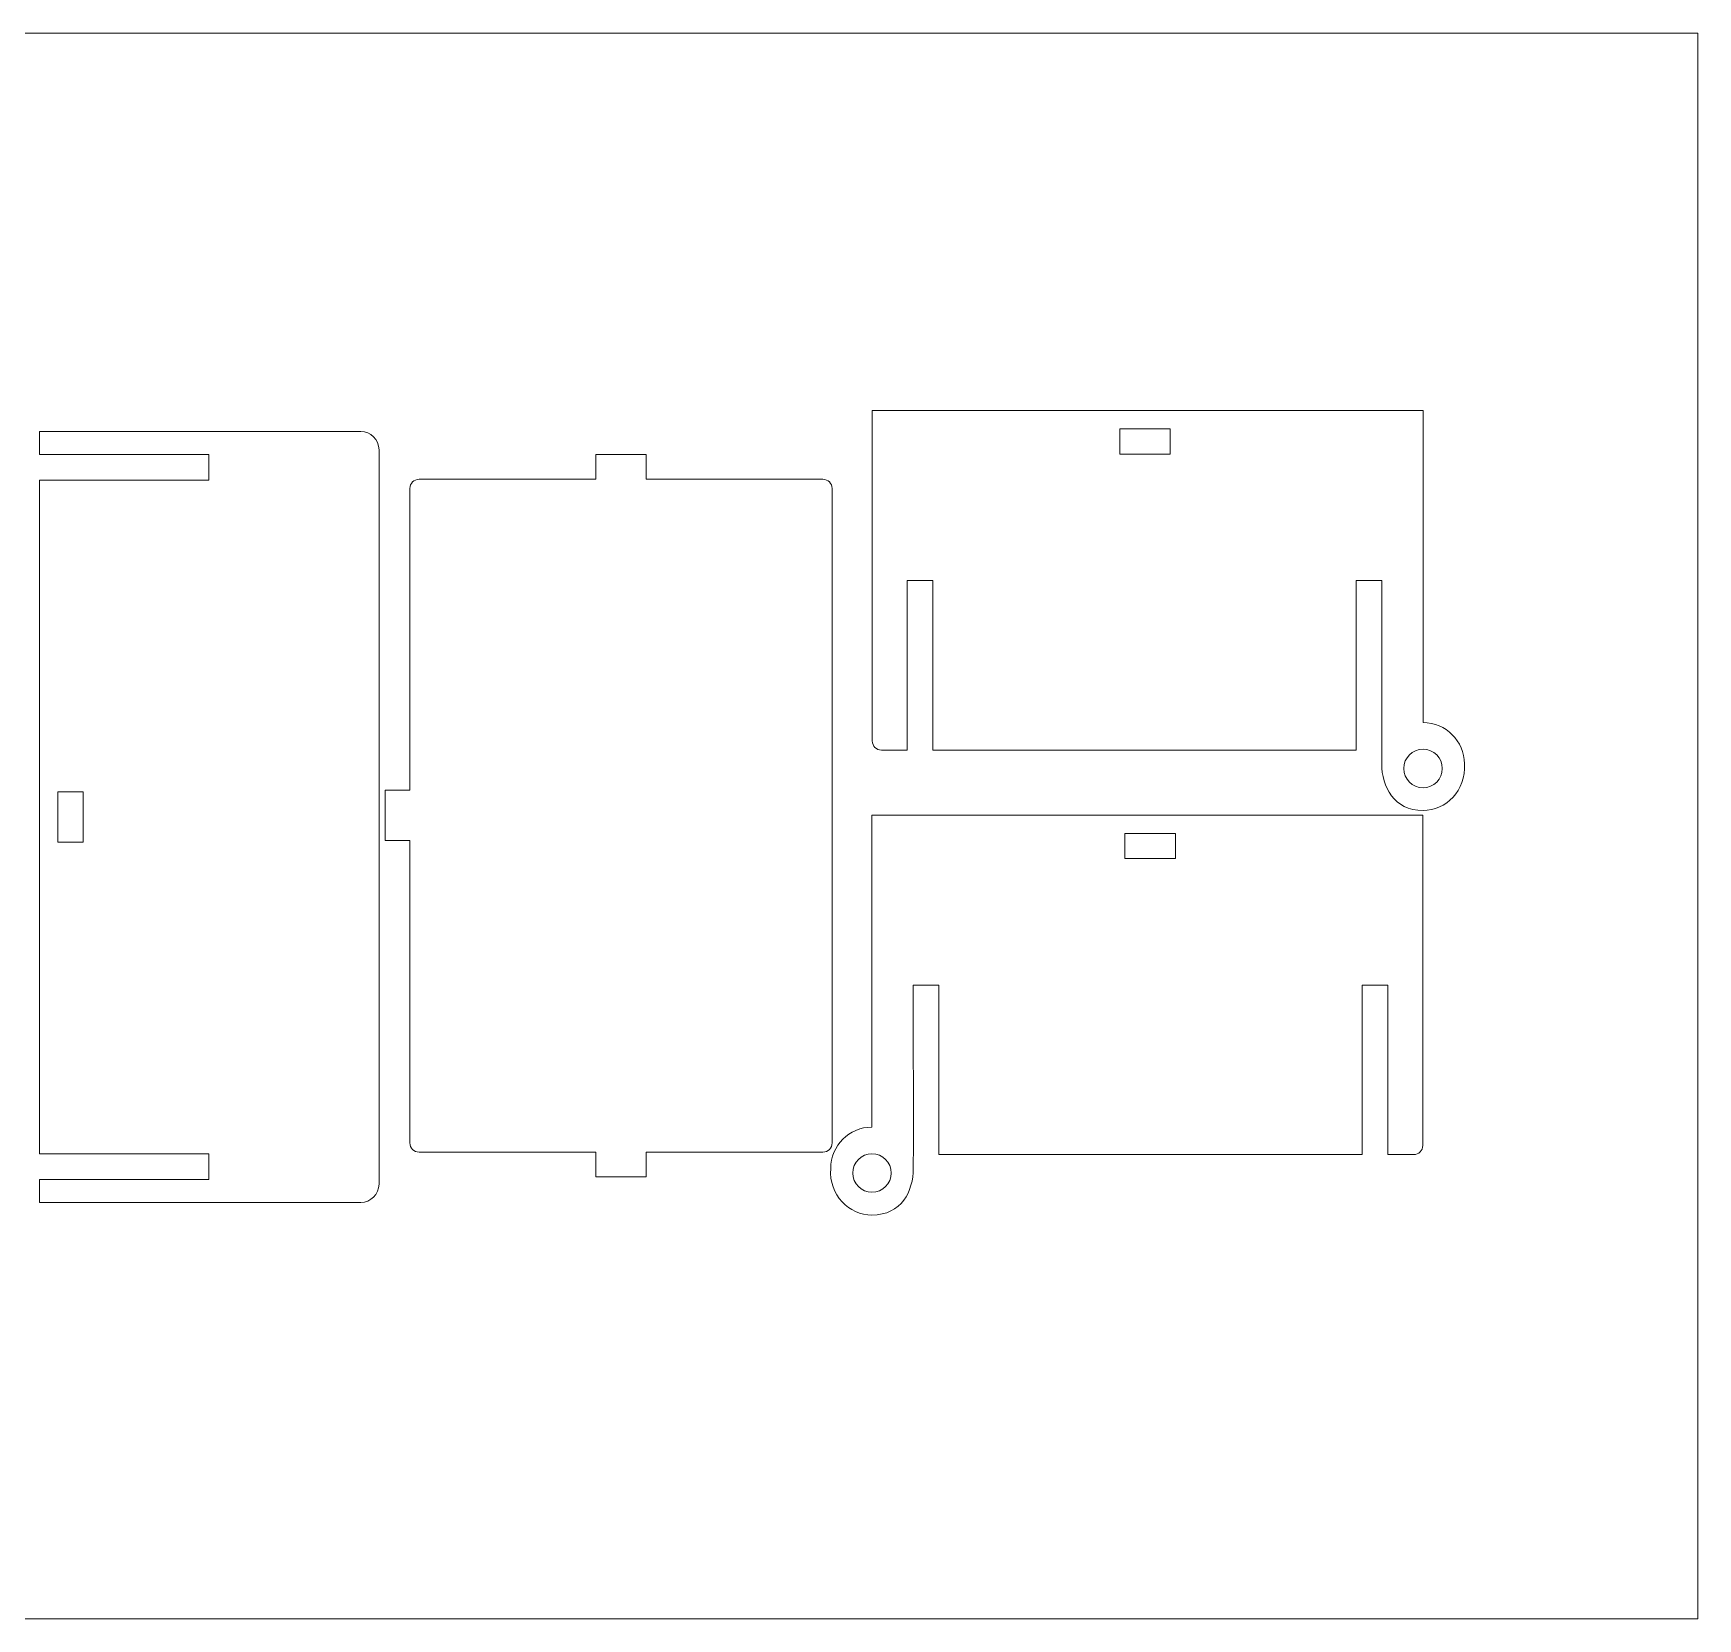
# Model space of a CAD drawing. Header units: inches. Extents: x -67.6 to -51.6, y 12.6 to 19.4.
# Drawn here: x -58.78 to -51.64, y 12.57 to 19.37 of the extents above; entities that cross this region are included whole.
import ezdxf

# ---------------------------------------------------------------- set-up
doc = ezdxf.new("R2010")
doc.units = ezdxf.units.IN
doc.header["$MEASUREMENT"] = 0
doc.layers.add('Layer 1', color=7, linetype='Continuous')

msp = doc.modelspace()

# ---------------------------------------------------------------- linework, layer by layer
at = {"layer": 'Layer 1', "color": 250, "lineweight": 9}
msp.add_lwpolyline([(-67.6399, 12.5729), (-51.6399, 12.5729), (-51.6399, 19.3729), (-67.6399, 19.3729), (-67.6399, 12.5729)], close=True, dxfattribs=at)
for points, knots in [([(-52.8178, 16.4165), (-52.72, 16.4165), (-52.6407, 16.3372), (-52.6407, 16.2394), (-52.6407, 16.2394), (-52.6322, 16.1246), (-52.72, 16.0394), (-52.8178, 16.0394), (-52.8178, 16.0394), (-52.9443, 16.0394), (-52.995, 16.1415), (-52.995, 16.2394), (-52.995, 16.2394), (-52.995, 16.2618), (-52.995, 16.2717), (-52.9952, 16.2991), (-52.9952, 16.2991), (-52.9952, 16.2991), (-52.9949, 17.0254), (-52.9949, 17.0254), (-52.9949, 17.0254), (-52.9949, 17.0254), (-53.1052, 17.0254), (-53.1052, 17.0254), (-53.1052, 17.0254), (-53.1052, 17.0254), (-53.1052, 16.2984), (-53.1052, 16.2984), (-53.1052, 16.2984), (-53.1052, 16.2984), (-54.9202, 16.2984), (-54.9202, 16.2984), (-54.9202, 16.2984), (-54.9202, 16.2984), (-54.9202, 17.0253), (-54.9202, 17.0253), (-54.9202, 17.0253), (-54.9202, 17.0253), (-55.0304, 17.0253), (-55.0304, 17.0253), (-55.0304, 17.0253), (-55.0304, 17.0253), (-55.0304, 16.2984), (-55.0304, 16.2984), (-55.0304, 16.2984), (-55.0304, 16.2984), (-55.1407, 16.2984), (-55.1407, 16.2984), (-55.1407, 16.2984), (-55.1623, 16.2984), (-55.18, 16.3161), (-55.18, 16.3378), (-55.18, 16.3378), (-55.18, 16.3378), (-55.18, 17.7551), (-55.18, 17.7551), (-55.18, 17.7551), (-55.18, 17.7551), (-52.8178, 17.7551), (-52.8178, 17.7551), (-52.8178, 17.7551), (-52.8178, 17.7551), (-52.8178, 16.4165), (-52.8178, 16.4165)], [0, 0, 0, 0, 0.058824, 0.058824, 0.058824, 0.058824, 0.117647, 0.117647, 0.117647, 0.117647, 0.176471, 0.176471, 0.176471, 0.176471, 0.235294, 0.235294, 0.235294, 0.235294, 0.294118, 0.294118, 0.294118, 0.294118, 0.352941, 0.352941, 0.352941, 0.352941, 0.411765, 0.411765, 0.411765, 0.411765, 0.470588, 0.470588, 0.470588, 0.470588, 0.529412, 0.529412, 0.529412, 0.529412, 0.588235, 0.588235, 0.588235, 0.588235, 0.647059, 0.647059, 0.647059, 0.647059, 0.705882, 0.705882, 0.705882, 0.705882, 0.764706, 0.764706, 0.764706, 0.764706, 0.823529, 0.823529, 0.823529, 0.823529, 0.882353, 0.882353, 0.882353, 0.882353, 1, 1, 1, 1]), ([(-58.7522, 17.4568), (-58.7522, 17.4568), (-58.0256, 17.4568), (-58.0256, 17.4568), (-58.0256, 17.4568), (-58.0256, 17.4568), (-58.0256, 17.567), (-58.0256, 17.567), (-58.0256, 17.567), (-58.0256, 17.567), (-58.7522, 17.567), (-58.7522, 17.567), (-58.7522, 17.567), (-58.7522, 17.567), (-58.7522, 17.6654), (-58.7522, 17.6654), (-58.7522, 17.6654), (-58.7522, 17.6654), (-57.3742, 17.6654), (-57.3742, 17.6654), (-57.3742, 17.6654), (-57.3309, 17.6654), (-57.2955, 17.63), (-57.2955, 17.5867), (-57.2955, 17.5867), (-57.2955, 17.5867), (-57.2955, 14.4371), (-57.2955, 14.4371), (-57.2955, 14.4371), (-57.2955, 14.3938), (-57.3309, 14.3583), (-57.3742, 14.3583), (-57.3742, 14.3583), (-57.3742, 14.3583), (-58.7522, 14.3583), (-58.7522, 14.3583), (-58.7522, 14.3583), (-58.7522, 14.3583), (-58.7522, 14.4568), (-58.7522, 14.4568), (-58.7522, 14.4568), (-58.7522, 14.4568), (-58.0259, 14.4568), (-58.0259, 14.4568), (-58.0259, 14.4568), (-58.0259, 14.4568), (-58.0259, 14.567), (-58.0259, 14.567), (-58.0259, 14.567), (-58.0259, 14.567), (-58.7522, 14.567), (-58.7522, 14.567), (-58.7522, 14.567), (-58.7522, 14.567), (-58.7522, 17.4568), (-58.7522, 17.4568)], [0, 0, 0, 0, 0.066667, 0.066667, 0.066667, 0.066667, 0.133333, 0.133333, 0.133333, 0.133333, 0.2, 0.2, 0.2, 0.2, 0.266667, 0.266667, 0.266667, 0.266667, 0.333333, 0.333333, 0.333333, 0.333333, 0.4, 0.4, 0.4, 0.4, 0.466667, 0.466667, 0.466667, 0.466667, 0.533333, 0.533333, 0.533333, 0.533333, 0.6, 0.6, 0.6, 0.6, 0.666667, 0.666667, 0.666667, 0.666667, 0.733333, 0.733333, 0.733333, 0.733333, 0.8, 0.8, 0.8, 0.8, 0.866667, 0.866667, 0.866667, 0.866667, 1, 1, 1, 1]), ([(-54.119, 17.5681), (-54.119, 17.5681), (-54.119, 17.6764), (-54.119, 17.6764), (-54.119, 17.6764), (-54.119, 17.6764), (-53.9025, 17.6764), (-53.9025, 17.6764), (-53.9025, 17.6764), (-53.9025, 17.6764), (-53.9025, 17.5681), (-53.9025, 17.5681), (-53.9025, 17.5681), (-53.9025, 17.5681), (-54.119, 17.5681), (-54.119, 17.5681)], [0, 0, 0, 0, 0.2, 0.2, 0.2, 0.2, 0.4, 0.4, 0.4, 0.4, 0.6, 0.6, 0.6, 0.6, 1, 1, 1, 1]), ([(-55.3917, 17.46), (-55.3701, 17.46), (-55.3524, 17.4422), (-55.3524, 17.4206), (-55.3524, 17.4206), (-55.3524, 17.4206), (-55.3524, 14.6135), (-55.3524, 14.6135), (-55.3524, 14.6135), (-55.3524, 14.5919), (-55.3701, 14.5742), (-55.3917, 14.5742), (-55.3917, 14.5742), (-55.3917, 14.5742), (-56.1496, 14.5742), (-56.1496, 14.5742), (-56.1496, 14.5742), (-56.1496, 14.5742), (-56.1496, 14.4679), (-56.1496, 14.4679), (-56.1496, 14.4679), (-56.1496, 14.4679), (-56.3662, 14.4679), (-56.3662, 14.4679), (-56.3662, 14.4679), (-56.3662, 14.4679), (-56.3662, 14.5742), (-56.3662, 14.5742), (-56.3662, 14.5742), (-56.3662, 14.5742), (-57.124, 14.5742), (-57.124, 14.5742), (-57.124, 14.5742), (-57.1457, 14.5742), (-57.1634, 14.5919), (-57.1634, 14.6135), (-57.1634, 14.6135), (-57.1634, 14.6135), (-57.1632, 15.9114), (-57.1634, 15.9108), (-57.1634, 15.9108), (-57.1634, 15.9108), (-57.2697, 15.9108), (-57.2697, 15.9108), (-57.2697, 15.9108), (-57.2697, 15.9108), (-57.2697, 16.1273), (-57.2697, 16.1273), (-57.2697, 16.1273), (-57.2697, 16.1273), (-57.1634, 16.1273), (-57.1634, 16.1273), (-57.1634, 16.1273), (-57.163, 16.127), (-57.1634, 17.4206), (-57.1634, 17.4206), (-57.1634, 17.4206), (-57.1634, 17.4423), (-57.1457, 17.46), (-57.124, 17.46), (-57.124, 17.46), (-57.124, 17.46), (-56.3662, 17.46), (-56.3662, 17.46), (-56.3662, 17.46), (-56.3662, 17.46), (-56.3662, 17.5663), (-56.3662, 17.5663), (-56.3662, 17.5663), (-56.3662, 17.5663), (-56.1496, 17.5663), (-56.1496, 17.5663), (-56.1496, 17.5663), (-56.1496, 17.5663), (-56.1496, 17.46), (-56.1496, 17.46), (-56.1496, 17.46), (-56.1496, 17.46), (-55.3917, 17.46), (-55.3917, 17.46)], [0, 0, 0, 0, 0.047619, 0.047619, 0.047619, 0.047619, 0.095238, 0.095238, 0.095238, 0.095238, 0.142857, 0.142857, 0.142857, 0.142857, 0.190476, 0.190476, 0.190476, 0.190476, 0.238095, 0.238095, 0.238095, 0.238095, 0.285714, 0.285714, 0.285714, 0.285714, 0.333333, 0.333333, 0.333333, 0.333333, 0.380952, 0.380952, 0.380952, 0.380952, 0.428571, 0.428571, 0.428571, 0.428571, 0.47619, 0.47619, 0.47619, 0.47619, 0.52381, 0.52381, 0.52381, 0.52381, 0.571429, 0.571429, 0.571429, 0.571429, 0.619048, 0.619048, 0.619048, 0.619048, 0.666667, 0.666667, 0.666667, 0.666667, 0.714286, 0.714286, 0.714286, 0.714286, 0.761905, 0.761905, 0.761905, 0.761905, 0.809524, 0.809524, 0.809524, 0.809524, 0.857143, 0.857143, 0.857143, 0.857143, 0.904762, 0.904762, 0.904762, 0.904762, 1, 1, 1, 1]), ([(-52.8178, 16.3024), (-52.7722, 16.3024), (-52.7352, 16.2653), (-52.7352, 16.2197), (-52.7352, 16.2197), (-52.7352, 16.174), (-52.7722, 16.137), (-52.8178, 16.137), (-52.8178, 16.137), (-52.8635, 16.137), (-52.9005, 16.174), (-52.9005, 16.2197), (-52.9005, 16.2197), (-52.9005, 16.2653), (-52.8635, 16.3024), (-52.8178, 16.3024)], [0, 0, 0, 0, 0.2, 0.2, 0.2, 0.2, 0.4, 0.4, 0.4, 0.4, 0.6, 0.6, 0.6, 0.6, 1, 1, 1, 1]), ([(-58.5642, 16.1201), (-58.5642, 16.1201), (-58.5642, 15.9036), (-58.5642, 15.9036), (-58.5642, 15.9036), (-58.5642, 15.9036), (-58.6724, 15.9036), (-58.6724, 15.9036), (-58.6724, 15.9036), (-58.6724, 15.9036), (-58.6724, 16.1201), (-58.6724, 16.1201), (-58.6724, 16.1201), (-58.6724, 16.1201), (-58.5642, 16.1201), (-58.5642, 16.1201)], [0, 0, 0, 0, 0.2, 0.2, 0.2, 0.2, 0.4, 0.4, 0.4, 0.4, 0.6, 0.6, 0.6, 0.6, 1, 1, 1, 1]), ([(-55.1813, 14.6814), (-55.2791, 14.6814), (-55.3584, 14.6021), (-55.3584, 14.5043), (-55.3584, 14.5043), (-55.3669, 14.3895), (-55.2791, 14.3043), (-55.1813, 14.3043), (-55.1813, 14.3043), (-55.0548, 14.3043), (-55.0041, 14.4064), (-55.0041, 14.5043), (-55.0041, 14.5043), (-55.0041, 14.5267), (-55.0041, 14.5366), (-55.0039, 14.564), (-55.0039, 14.564), (-55.0039, 14.564), (-55.0042, 15.2903), (-55.0042, 15.2903), (-55.0042, 15.2903), (-55.0042, 15.2903), (-54.8939, 15.2903), (-54.8939, 15.2903), (-54.8939, 15.2903), (-54.8939, 15.2903), (-54.8939, 14.5633), (-54.8939, 14.5633), (-54.8939, 14.5633), (-54.8939, 14.5633), (-53.0789, 14.5633), (-53.0789, 14.5633), (-53.0789, 14.5633), (-53.0789, 14.5633), (-53.0789, 15.2902), (-53.0789, 15.2902), (-53.0789, 15.2902), (-53.0789, 15.2902), (-52.9687, 15.2902), (-52.9687, 15.2902), (-52.9687, 15.2902), (-52.9687, 15.2902), (-52.9687, 14.5633), (-52.9687, 14.5633), (-52.9687, 14.5633), (-52.9687, 14.5633), (-52.8584, 14.5633), (-52.8584, 14.5633), (-52.8584, 14.5633), (-52.8368, 14.5633), (-52.8191, 14.581), (-52.8191, 14.6027), (-52.8191, 14.6027), (-52.8191, 14.6027), (-52.8191, 16.02), (-52.8191, 16.02), (-52.8191, 16.02), (-52.8191, 16.02), (-55.1813, 16.02), (-55.1813, 16.02), (-55.1813, 16.02), (-55.1813, 16.02), (-55.1813, 14.6814), (-55.1813, 14.6814)], [0, 0, 0, 0, 0.058824, 0.058824, 0.058824, 0.058824, 0.117647, 0.117647, 0.117647, 0.117647, 0.176471, 0.176471, 0.176471, 0.176471, 0.235294, 0.235294, 0.235294, 0.235294, 0.294118, 0.294118, 0.294118, 0.294118, 0.352941, 0.352941, 0.352941, 0.352941, 0.411765, 0.411765, 0.411765, 0.411765, 0.470588, 0.470588, 0.470588, 0.470588, 0.529412, 0.529412, 0.529412, 0.529412, 0.588235, 0.588235, 0.588235, 0.588235, 0.647059, 0.647059, 0.647059, 0.647059, 0.705882, 0.705882, 0.705882, 0.705882, 0.764706, 0.764706, 0.764706, 0.764706, 0.823529, 0.823529, 0.823529, 0.823529, 0.882353, 0.882353, 0.882353, 0.882353, 1, 1, 1, 1]), ([(-53.8801, 15.833), (-53.8801, 15.833), (-53.8801, 15.9413), (-53.8801, 15.9413), (-53.8801, 15.9413), (-53.8801, 15.9413), (-54.0966, 15.9413), (-54.0966, 15.9413), (-54.0966, 15.9413), (-54.0966, 15.9413), (-54.0966, 15.833), (-54.0966, 15.833), (-54.0966, 15.833), (-54.0966, 15.833), (-53.8801, 15.833), (-53.8801, 15.833)], [0, 0, 0, 0, 0.2, 0.2, 0.2, 0.2, 0.4, 0.4, 0.4, 0.4, 0.6, 0.6, 0.6, 0.6, 1, 1, 1, 1]), ([(-55.1813, 14.5672), (-55.2269, 14.5672), (-55.2639, 14.5302), (-55.2639, 14.4846), (-55.2639, 14.4846), (-55.2639, 14.4389), (-55.2269, 14.4019), (-55.1813, 14.4019), (-55.1813, 14.4019), (-55.1356, 14.4019), (-55.0986, 14.4389), (-55.0986, 14.4846), (-55.0986, 14.4846), (-55.0986, 14.5302), (-55.1356, 14.5672), (-55.1813, 14.5672)], [0, 0, 0, 0, 0.2, 0.2, 0.2, 0.2, 0.4, 0.4, 0.4, 0.4, 0.6, 0.6, 0.6, 0.6, 1, 1, 1, 1])]:
    msp.add_open_spline(points, degree=3, knots=knots, dxfattribs=at)

doc.saveas('drawing.dxf')
